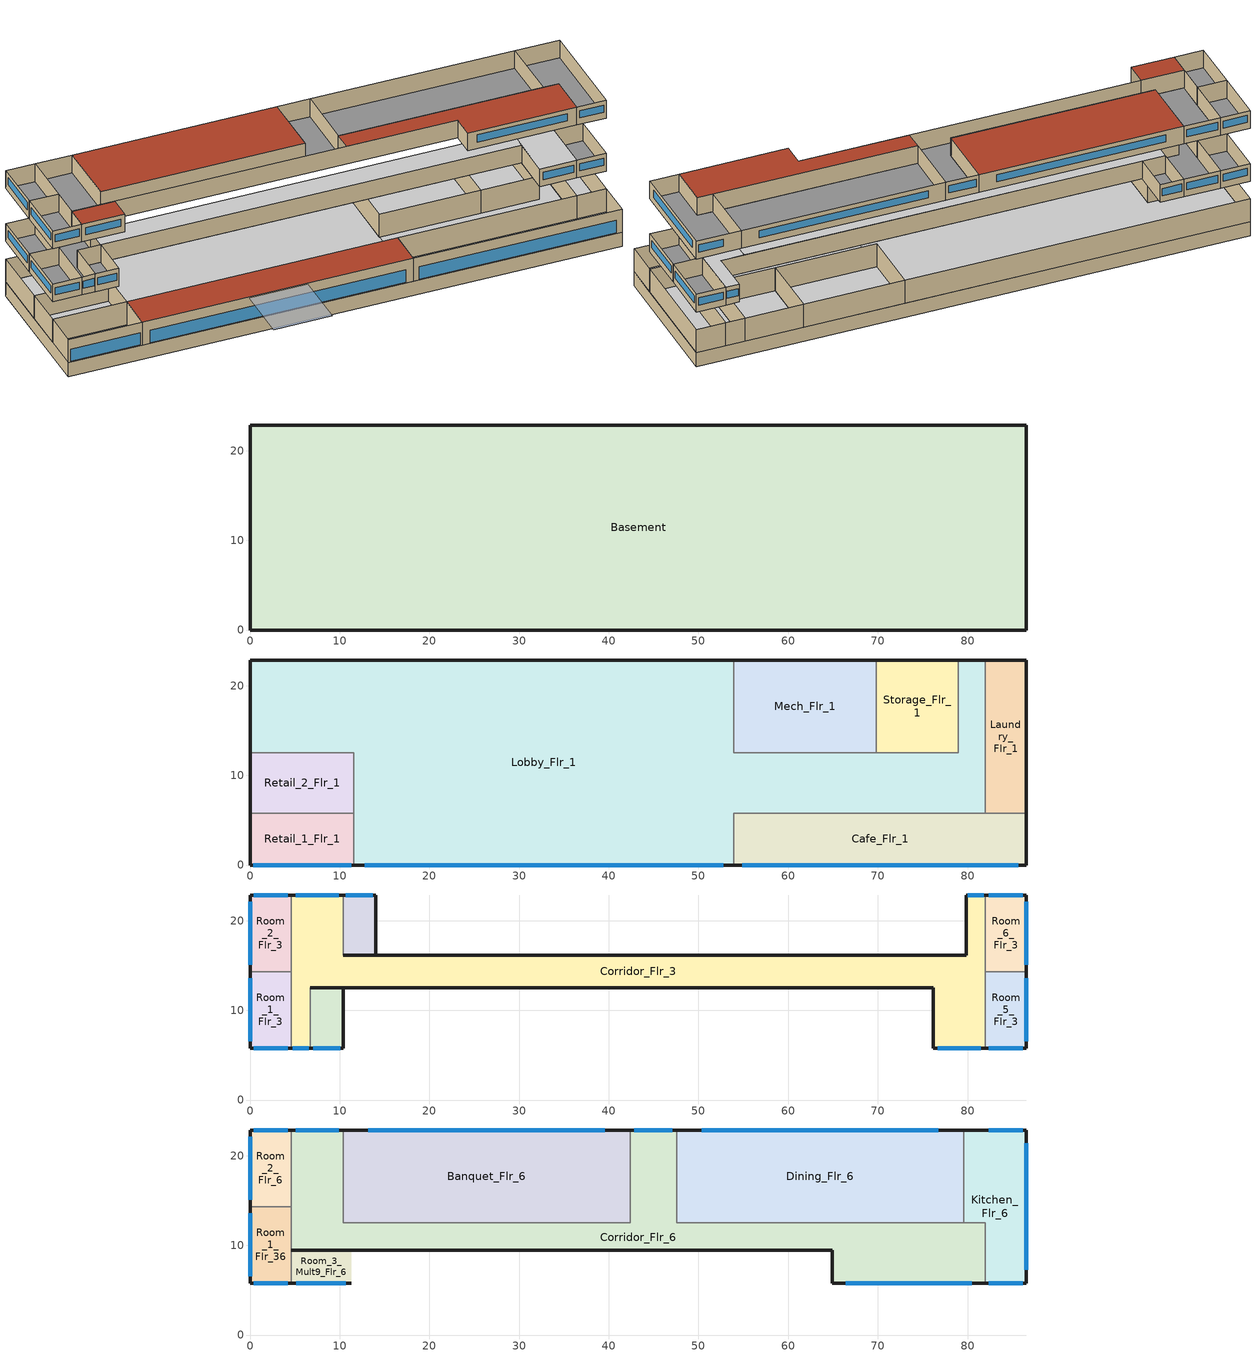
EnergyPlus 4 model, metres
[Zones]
Basement
 floor ground (GROUND_FLOOR): 86.56,22.86 86.56,0 0,0 0,22.86 z-2.44
 wall ground (EXT_WALL): 86.56,0 86.56,22.86 0,22.86 0,0 86.56,0 z-2.44:0
 ceiling to Retail_2_Flr_1 (ADJ_CEILING): 0,12.5 0,5.79 11.58,5.79 11.58,12.5 z0
 ceiling to Mech_Flr_1 (ADJ_CEILING): 53.95,22.86 53.95,12.5 69.8,12.5 69.8,22.86 z0
 ceiling to Storage_Flr_1 (ADJ_CEILING): 69.8,22.86 69.8,12.5 78.94,12.5 78.94,22.86 z0
 ceiling to Laundry_Flr_1 (ADJ_CEILING): 81.99,22.86 81.99,5.79 86.56,5.79 86.56,22.86 z0
 ceiling to Cafe_Flr_1 (ADJ_CEILING): 53.95,5.79 53.95,0 86.56,0 86.56,5.79 z0
 ceiling to Lobby_Flr_1 (ADJ_CEILING): 0,22.86 0,12.5 11.58,12.5 11.58,0 53.95,0 53.95,22.86 z0; 53.95,12.5 53.95,5.79 81.99,5.79 81.99,22.86 78.94,22.86 78.94,12.5 z0
Mech_Flr_1
 floor to Basement (ADJ_CEILING): 69.8,22.86 69.8,12.5 53.95,12.5 53.95,22.86 z0
 wall outside (EXT_WALL): 69.8,22.86 53.95,22.86 z0:3.96
 wall to Storage_Flr_1 (ADJ_WALL): 69.8,12.5 69.8,22.86 z0:3.96
 wall to Lobby_Flr_1 (ADJ_WALL): 53.95,22.86 53.95,12.5 69.8,12.5 z0:3.96
Retail_1_Flr_1
 floor to Basement (ADJ_CEILING): 11.58,5.79 11.58,0 0,0 0,5.79 z0
 wall outside (EXT_WALL): 0,5.79 0,0 11.58,0 z0:3.96
 wall to Lobby_Flr_1 (ADJ_WALL): 11.58,0 11.58,5.79 z0:3.96
 wall to Retail_2_Flr_1 (ADJ_WALL): 11.58,5.79 0,5.79 z0:3.96
 window (EXT_WINDOW1): 0.33,0 11.25,0 z0.15:2.29
Retail_2_Flr_1
 floor to Basement (ADJ_CEILING): 11.58,12.5 11.58,5.79 0,5.79 0,12.5 z0
 wall outside (EXT_WALL): 0,12.5 0,5.79 z0:3.96
 wall to Lobby_Flr_1 (ADJ_WALL): 11.58,5.79 11.58,12.5 0,12.5 z0:3.96
 wall to Retail_1_Flr_1 (ADJ_WALL): 0,5.79 11.58,5.79 z0:3.96
Storage_Flr_1
 floor to Basement (ADJ_CEILING): 78.94,22.86 78.94,12.5 69.8,12.5 69.8,22.86 z0
 wall outside (EXT_WALL): 78.94,22.86 69.8,22.86 z0:3.96
 wall to Lobby_Flr_1 (ADJ_WALL): 69.8,12.5 78.94,12.5 78.94,22.86 z0:3.96
 wall to Mech_Flr_1 (ADJ_WALL): 69.8,22.86 69.8,12.5 z0:3.96
Lobby_Flr_1
 floor to Basement (ADJ_CEILING): 53.95,22.86 53.95,0 11.58,0 11.58,12.5 0,12.5 0,22.86 z0; 81.99,22.86 81.99,5.79 53.95,5.79 53.95,12.5 78.94,12.5 78.94,22.86 z0
 wall outside (EXT_WALL): 53.95,22.86 0,22.86 0,12.5 / 11.58,0 53.95,0 / 81.99,22.86 78.94,22.86 z0:3.96
 wall to Mech_Flr_1 (ADJ_WALL): 69.8,12.5 53.95,12.5 53.95,22.86 z0:3.96
 wall to Cafe_Flr_1 (ADJ_WALL): 53.95,0 53.95,5.79 81.99,5.79 z0:3.96
 wall to Retail_2_Flr_1 (ADJ_WALL): 0,12.5 11.58,12.5 11.58,5.79 z0:3.96
 wall to Retail_1_Flr_1 (ADJ_WALL): 11.58,5.79 11.58,0 z0:3.96
 wall to Laundry_Flr_1 (ADJ_WALL): 81.99,5.79 81.99,22.86 z0:3.96
 wall to Storage_Flr_1 (ADJ_WALL): 78.94,22.86 78.94,12.5 69.8,12.5 z0:3.96
 window (EXT_WINDOW1): 12.79,0 52.74,0 z0.15:2.29
 roof outside (EXT_ROOF): 11.58,5.79 11.58,0 53.95,0 53.95,5.79 z3.96
Cafe_Flr_1
 floor to Basement (ADJ_CEILING): 86.56,5.79 86.56,0 53.95,0 53.95,5.79 z0
 wall outside (EXT_WALL): 53.95,0 86.56,0 86.56,5.79 z0:3.96
 wall to Lobby_Flr_1 (ADJ_WALL): 81.99,5.79 53.95,5.79 53.95,0 z0:3.96
 wall to Laundry_Flr_1 (ADJ_WALL): 86.56,5.79 81.99,5.79 z0:3.96
 window (EXT_WINDOW1): 54.88,0 85.63,0 z0.15:2.29
Laundry_Flr_1
 floor to Basement (ADJ_CEILING): 86.56,22.86 86.56,5.79 81.99,5.79 81.99,22.86 z0
 wall outside (EXT_WALL): 86.56,5.79 86.56,22.86 81.99,22.86 z0:3.96
 wall to Cafe_Flr_1 (ADJ_WALL): 81.99,5.79 86.56,5.79 z0:3.96
 wall to Lobby_Flr_1 (ADJ_WALL): 81.99,22.86 81.99,5.79 z0:3.96
Room_4_Mult19_Flr_3
 floor othersidecoefficients (ADJ_CEILING): 14.02,22.86 14.02,16.15 10.36,16.15 10.36,22.86 z7.01
 wall outside (EXT_WALL): 14.02,22.86 10.36,22.86 z7.01:10.06
 wall othersidecoefficients (ADJ_WALL): 14.02,16.15 14.02,22.86 z7.01:10.06
 wall inside (ADJ_WALL): 10.36,16.15 14.02,16.15 z7.01:10.06
 wall to Corridor_Flr_3 (ADJ_WALL): 10.36,22.86 10.36,16.15 z7.01:10.06
 window (EXT_WINDOW1): 13.7,22.86 10.68,22.86 z8.11:9.33
Room_6_Flr_3
 floor othersidecoefficients (ADJ_CEILING): 86.56,22.86 86.56,14.33 81.99,14.33 81.99,22.86 z7.01
 wall outside (EXT_WALL): 86.56,14.33 86.56,22.86 81.99,22.86 z7.01:10.06
 wall to Room_5_Flr_3 (ADJ_WALL): 81.99,14.33 86.56,14.33 z7.01:10.06
 wall to Corridor_Flr_3 (ADJ_WALL): 81.99,22.86 81.99,14.33 z7.01:10.06
 window (EXT_WINDOW1): 86.56,15.07 86.56,22.11 / 86.16,22.86 82.39,22.86 z8.11:9.33
Room_3_Mult19_Flr_3
 floor othersidecoefficients (ADJ_CEILING): 10.36,12.5 10.36,5.79 6.71,5.79 6.71,12.5 z7.01
 wall outside (EXT_WALL): 6.71,5.79 10.36,5.79 z7.01:10.06
 wall othersidecoefficients (ADJ_WALL): 10.36,5.79 10.36,12.5 z7.01:10.06
 wall inside (ADJ_WALL): 10.36,12.5 6.71,12.5 z7.01:10.06
 wall to Corridor_Flr_3 (ADJ_WALL): 6.71,12.5 6.71,5.79 z7.01:10.06
 window (EXT_WINDOW1): 7.03,5.79 10.04,5.79 z8.11:9.33
Room_5_Flr_3
 floor othersidecoefficients (ADJ_CEILING): 86.56,14.33 86.56,5.79 81.99,5.79 81.99,14.33 z7.01
 wall outside (EXT_WALL): 81.99,5.79 86.56,5.79 86.56,14.33 z7.01:10.06
 wall to Room_6_Flr_3 (ADJ_WALL): 86.56,14.33 81.99,14.33 z7.01:10.06
 wall to Corridor_Flr_3 (ADJ_WALL): 81.99,14.33 81.99,5.79 z7.01:10.06
 window (EXT_WINDOW1): 86.56,6.54 86.56,13.58 / 82.39,5.79 86.16,5.79 z8.11:9.33
Room_2_Flr_3
 floor othersidecoefficients (ADJ_CEILING): 4.57,22.86 4.57,14.33 0,14.33 0,22.86 z7.01
 wall outside (EXT_WALL): 4.57,22.86 0,22.86 0,14.33 z7.01:10.06
 wall to Corridor_Flr_3 (ADJ_WALL): 4.57,14.33 4.57,22.86 z7.01:10.06
 wall to Room_1_Flr_3 (ADJ_WALL): 0,14.33 4.57,14.33 z7.01:10.06
 window (EXT_WINDOW1): 4.17,22.86 0.4,22.86 / 0,22.11 0,15.07 z8.11:9.33
Room_1_Flr_3
 floor othersidecoefficients (ADJ_CEILING): 4.57,14.33 4.57,5.79 0,5.79 0,14.33 z7.01
 wall outside (EXT_WALL): 0,14.33 0,5.79 4.57,5.79 z7.01:10.06
 wall to Corridor_Flr_3 (ADJ_WALL): 4.57,5.79 4.57,14.33 z7.01:10.06
 wall to Room_2_Flr_3 (ADJ_WALL): 4.57,14.33 0,14.33 z7.01:10.06
 window (EXT_WINDOW1): 0,13.58 0,6.54 / 0.4,5.79 4.17,5.79 z8.11:9.33
Corridor_Flr_3
 floor othersidecoefficients (ADJ_CEILING): 10.36,22.86 10.36,12.5 6.71,12.5 6.71,5.79 4.57,5.79 4.57,22.86 z7.01; 76.2,16.15 76.2,12.5 10.36,12.5 10.36,16.15 z7.01; 81.99,22.86 81.99,5.79 76.2,5.79 76.2,16.15 79.86,16.15 79.86,22.86 z7.01
 wall outside (EXT_WALL): 10.36,22.86 4.57,22.86 / 4.57,5.79 6.71,5.79 / 81.99,22.86 79.86,22.86 / 76.2,5.79 81.99,5.79 z7.01:10.06
 wall to Room_4_Mult19_Flr_3 (ADJ_WALL): 10.36,16.15 10.36,22.86 z7.01:10.06
 wall othersidecoefficients (ADJ_WALL): 79.86,22.86 79.86,16.15 10.36,16.15 / 6.71,12.5 76.2,12.5 76.2,5.79 z7.01:10.06
 wall to Room_3_Mult19_Flr_3 (ADJ_WALL): 6.71,5.79 6.71,12.5 z7.01:10.06
 wall to Room_5_Flr_3 (ADJ_WALL): 81.99,5.79 81.99,14.33 z7.01:10.06
 wall to Room_1_Flr_3 (ADJ_WALL): 4.57,14.33 4.57,5.79 z7.01:10.06
 wall to Room_6_Flr_3 (ADJ_WALL): 81.99,14.33 81.99,22.86 z7.01:10.06
 wall to Room_2_Flr_3 (ADJ_WALL): 4.57,22.86 4.57,14.33 z7.01:10.06
 window (EXT_WINDOW1): 9.86,22.86 5.08,22.86 / 4.76,5.79 6.52,5.79 / 81.81,22.86 80.04,22.86 / 76.71,5.79 81.48,5.79 z8.11:9.33
 ceiling othersidecoefficients (ADJ_CEILING): 10.36,16.15 10.36,12.5 76.2,12.5 76.2,16.15 z10.06; 79.86,22.86 79.86,16.15 76.2,16.15 76.2,5.79 81.99,5.79 81.99,22.86 z10.06
Kitchen_Flr_6
 floor othersidecoefficients (ADJ_CEILING): 86.56,22.86 86.56,5.79 81.99,5.79 81.99,12.5 79.55,12.5 79.55,22.86 z16.15
 wall outside (EXT_WALL): 81.99,5.79 86.56,5.79 86.56,22.86 79.55,22.86 z16.15:19.2
 wall to Corridor_Flr_6 (ADJ_WALL): 81.99,12.5 81.99,5.79 z16.15:19.2
 wall inside (ADJ_WALL): 79.55,12.5 81.99,12.5 z16.15:19.2
 wall to Dining_Flr_6 (ADJ_WALL): 79.55,22.86 79.55,12.5 z16.15:19.2
 window (EXT_WINDOW1): 82.39,5.79 86.16,5.79 / 86.56,7.29 86.56,21.37 / 86.16,22.86 82.39,22.86 z17.26:18.48
Room_3_Mult9_Flr_6
 floor othersidecoefficients (ADJ_CEILING): 11.28,9.45 11.28,5.79 4.57,5.79 4.57,9.45 z16.15
 wall outside (EXT_WALL): 4.57,5.79 11.28,5.79 z16.15:19.2
 wall inside (ADJ_WALL): 11.28,9.45 4.57,9.45 4.57,5.79 z16.15:19.2
 window (EXT_WINDOW1): 5.16,5.79 10.69,5.79 z17.26:18.48
 roof outside (EXT_ROOF): 4.57,9.45 4.57,5.79 11.28,5.79 11.28,9.45 z19.2
Room_1_Flr_36
 floor othersidecoefficients (ADJ_CEILING): 4.57,14.33 4.57,5.79 0,5.79 0,14.33 z16.15
 wall outside (EXT_WALL): 0,14.33 0,5.79 4.57,5.79 z16.15:19.2
 wall inside (ADJ_WALL): 4.57,5.79 4.57,14.33 z16.15:19.2
 wall to Room_2_Flr_6 (ADJ_WALL): 4.57,14.33 0,14.33 z16.15:19.2
 window (EXT_WINDOW1): 0.4,5.79 4.17,5.79 / 0,13.58 0,6.54 z17.26:18.48
Banquet_Flr_6
 floor othersidecoefficients (ADJ_CEILING): 42.37,22.86 42.37,12.5 10.36,12.5 10.36,22.86 z16.15
 wall outside (EXT_WALL): 42.37,22.86 10.36,22.86 z16.15:19.2
 wall to Corridor_Flr_6 (ADJ_WALL): 10.36,22.86 10.36,12.5 42.37,12.5 z16.15:19.2
 window (EXT_WINDOW1): 39.57,22.86 13.16,22.86 z17.26:18.48
 roof outside (EXT_ROOF): 10.36,22.86 10.36,12.5 42.37,12.5 42.37,22.86 z19.2
Room_2_Flr_6
 floor othersidecoefficients (ADJ_CEILING): 4.57,22.86 4.57,14.33 0,14.33 0,22.86 z16.15
 wall outside (EXT_WALL): 4.57,22.86 0,22.86 0,14.33 z16.15:19.2
 wall inside (ADJ_WALL): 4.57,14.33 4.57,22.86 z16.15:19.2
 wall to Room_1_Flr_36 (ADJ_WALL): 0,14.33 4.57,14.33 z16.15:19.2
 window (EXT_WINDOW1): 4.17,22.86 0.4,22.86 / 0,22.11 0,15.07 z17.26:18.48
Corridor_Flr_6
 floor othersidecoefficients (ADJ_CEILING): 81.99,12.5 81.99,5.79 64.92,5.79 64.92,9.45 4.57,9.45 4.57,22.86 10.36,22.86 10.36,12.5 42.37,12.5 42.37,22.86 47.55,22.86 47.55,12.5 z16.15
 wall outside (EXT_WALL): 10.36,22.86 4.57,22.86 / 47.55,22.86 42.37,22.86 / 64.92,5.79 81.99,5.79 z16.15:19.2
 wall to Banquet_Flr_6 (ADJ_WALL): 42.37,22.86 42.37,12.5 10.36,12.5 10.36,22.86 z16.15:19.2
 wall othersidecoefficients (ADJ_WALL): 4.57,9.45 64.92,9.45 64.92,5.79 z16.15:19.2
 wall to Dining_Flr_6 (ADJ_WALL): 47.55,12.5 47.55,22.86 z16.15:19.2
 wall inside (ADJ_WALL): 4.57,22.86 4.57,9.45 / 81.99,12.5 47.55,12.5 z16.15:19.2
 wall to Kitchen_Flr_6 (ADJ_WALL): 81.99,5.79 81.99,12.5 z16.15:19.2
 window (EXT_WINDOW1): 9.86,22.86 5.08,22.86 / 47.09,22.86 42.82,22.86 / 66.42,5.79 80.5,5.79 z17.26:18.48
 roof outside (EXT_ROOF): 47.55,12.5 47.55,9.45 64.92,9.45 64.92,5.79 81.99,5.79 81.99,12.5 z19.2
Dining_Flr_6
 floor othersidecoefficients (ADJ_CEILING): 79.55,22.86 79.55,12.5 47.55,12.5 47.55,22.86 z16.15
 wall outside (EXT_WALL): 79.55,22.86 47.55,22.86 z16.15:19.2
 wall to Kitchen_Flr_6 (ADJ_WALL): 79.55,12.5 79.55,22.86 z16.15:19.2
 wall inside (ADJ_WALL): 47.55,12.5 79.55,12.5 z16.15:19.2
 wall to Corridor_Flr_6 (ADJ_WALL): 47.55,22.86 47.55,12.5 z16.15:19.2
 window (EXT_WINDOW1): 76.75,22.86 50.35,22.86 z17.26:18.48
shading: 28.19,0 28.19,-9.14 37.34,-9.14 37.34,0 z3.96
[Building]
TRNSYS17: North Axis {deg}=0; Terrain=City; Loads Convergence Tolerance Value=0; Temperature Convergence Tolerance Value {deltaC}=0; Solar Distribution=FullInteriorAndExterior; Maximum Number of Warmup Days=0
[Site:Location]
LocationName=not used; Latitude {deg}=0; Longitude {deg}=0; TimeZone {hr}=0; Elevation {m}=0
[Construction]
GROUND_FLOOR; EXT_WALL; EXT_ROOF; ADJ_WALL; ADJ_CEILING; EXT_WINDOW1: 
[SurfaceProperty:OtherSideCoefficients]
BOUNDARY=IDENTICAL; BOUNDARY=INPUT 1*TBOUNDARY; BOUNDARY=INPUT 1*TGROUND; BOUNDARY=20; BOUNDARY=15
[Zone]
Room_4_Mult19_Flr_3: 1, 76, BuildingSurface:Detailed, 1, Ceiling, ADJ_CEILING, Room_4_Mult19_Flr_3, OtherSideCoefficients, BOUNDARY=IDENTICAL, NoSun, NoWind, 0, 4, 10.363, 22.86, 10.056, 10.363, 16.154, 10.056, 14.021, 16.154, 10.056, 14.021, 22.86, 10.056
Kitchen_Flr_6: 1, 1, BuildingSurface:Detailed, 7, Roof, EXT_ROOF, Kitchen_Flr_6, Outdoors, SunExposed, WindExposed, AutoCalculate, 6, 79.553, 22.86, 19.2, 79.553, 12.497, 19.2, 81.991, 12.497, 19.2, 81.991, 5.791, 19.2, 86.563, 5.791, 19.2, 86.563, 22.86, 19.2
Mech_Flr_1: 1, 1, BuildingSurface:Detailed, 15, Ceiling, ADJ_CEILING, Mech_Flr_1, OtherSideCoefficients, BOUNDARY=IDENTICAL, NoSun, NoWind, 0, 4, 53.95, 22.86, 3.9624, 53.95, 12.497, 3.9624, 69.799, 12.497, 3.9624, 69.799, 22.86, 3.9624
Room_3_Mult9_Flr_6: 1, 9, BuildingSurface:Detailed, 21, Wall, ADJ_WALL, Room_3_Mult9_Flr_6, OtherSideCoefficients, BOUNDARY=IDENTICAL, NoSun, NoWind, 0, 4, 11.278, 5.791, 19.2, 11.278, 5.791, 16.152, 11.278, 9.449, 16.152, 11.278, 9.449, 19.2
Room_1_Flr_36: 1, 1, BuildingSurface:Detailed, 27, Roof, EXT_ROOF, Room_1_Flr_36, Outdoors, SunExposed, WindExposed, AutoCalculate, 4, 0, 14.326, 19.2, 0, 5.791, 19.2, 4.572, 5.791, 19.2, 4.572, 14.326, 19.2
Banquet_Flr_6: 1, 1, BuildingSurface:Detailed, 33, Wall, ADJ_WALL, Banquet_Flr_6, Zone, Corridor_Flr_6, NoSun, NoWind, AutoCalculate, 4, 42.367, 12.497, 19.2, 42.367, 12.497, 16.152, 42.367, 22.86, 16.152, 42.367, 22.86, 19.2
Retail_1_Flr_1: 1, 1, BuildingSurface:Detailed, 39, Roof, EXT_ROOF, Retail_1_Flr_1, Outdoors, SunExposed, WindExposed, 0, 4, 0, 5.791, 3.9624, 0, 0, 3.9624, 11.582, 0, 3.9624, 11.582, 5.791, 3.9624
Room_2_Flr_6: 1, 1, BuildingSurface:Detailed, 45, Roof, EXT_ROOF, Room_2_Flr_6, Outdoors, SunExposed, WindExposed, AutoCalculate, 4, 0, 22.86, 19.2, 0, 14.326, 19.2, 4.572, 14.326, 19.2, 4.572, 22.86, 19.2
Room_6_Flr_3: 1, 4, BuildingSurface:Detailed, 51, Ceiling, ADJ_CEILING, Room_6_Flr_3, OtherSideCoefficients, BOUNDARY=IDENTICAL, NoSun, NoWind, 0, 4, 81.991, 22.86, 10.056, 81.991, 14.326, 10.056, 86.563, 14.326, 10.056, 86.563, 22.86, 10.056
Retail_2_Flr_1: 1, 1, BuildingSurface:Detailed, 57, Ceiling, ADJ_CEILING, Retail_2_Flr_1, OtherSideCoefficients, BOUNDARY=IDENTICAL, NoSun, NoWind, 0, 4, 0, 12.497, 3.9624, 0, 5.791, 3.9624, 11.582, 5.791, 3.9624, 11.582, 12.497, 3.9624
Room_3_Mult19_Flr_3: 1, 76, BuildingSurface:Detailed, 63, Ceiling, ADJ_CEILING, Room_3_Mult19_Flr_3, OtherSideCoefficients, BOUNDARY=IDENTICAL, NoSun, NoWind, 0, 4, 6.706, 12.497, 10.056, 6.706, 5.791, 10.056, 10.363, 5.791, 10.056, 10.363, 12.497, 10.056
Corridor_Flr_6: 1, 1, BuildingSurface:Detailed, 69, Roof, EXT_ROOF, Corridor_Flr_6, Outdoors, SunExposed, WindExposed, AutoCalculate, 8, 4.572, 22.86, 19.2, 4.572, 9.449, 19.2, 47.549, 9.449, 19.2, 47.549, 22.86, 19.2, 42.367, 22.86, 19.2, 42.367, 12.497, 19.2, 10.363, 12.497, 19.2, 10.363, 22.86, 19.2
Room_5_Flr_3: 1, 4, BuildingSurface:Detailed, 84, Ceiling, ADJ_CEILING, Room_5_Flr_3, OtherSideCoefficients, BOUNDARY=IDENTICAL, NoSun, NoWind, 0, 4, 81.991, 14.326, 10.056, 81.991, 5.791, 10.056, 86.563, 5.791, 10.056, 86.563, 14.326, 10.056
Basement: 1, 1, BuildingSurface:Detailed, 90, Ceiling, ADJ_CEILING, Basement, Zone, Retail_1_Flr_1, NoSun, NoWind, AutoCalculate, 4, 0, 5.791, 0, 0, 0, 0, 11.582, 0, 0, 11.582, 5.791, 0
Storage_Flr_1: 1, 1, BuildingSurface:Detailed, 103, Ceiling, ADJ_CEILING, Storage_Flr_1, OtherSideCoefficients, BOUNDARY=IDENTICAL, NoSun, NoWind, 0, 4, 69.799, 22.86, 3.9624, 69.799, 12.497, 3.9624, 78.943, 12.497, 3.9624, 78.943, 22.86, 3.9624
Lobby_Flr_1: 1, 1, BuildingSurface:Detailed, 109, Ceiling, ADJ_CEILING, Lobby_Flr_1, OtherSideCoefficients, BOUNDARY=IDENTICAL, NoSun, NoWind, 0, 10, 0, 22.86, 3.9624, 0, 12.497, 3.9624, 11.582, 12.497, 3.9624, 11.582, 5.791, 3.9624, 81.991, 5.791, 3.9624, 81.991, 22.86, 3.9624, 78.943, 22.86, 3.9624, 78.943, 12.497, 3.9624, 53.95, 12.497, 3.9624, 53.95, 22.86, 3.9624
Room_2_Flr_3: 1, 4, BuildingSurface:Detailed, 127, Ceiling, ADJ_CEILING, Room_2_Flr_3, OtherSideCoefficients, BOUNDARY=IDENTICAL, NoSun, NoWind, 0, 4, 0, 22.86, 10.056, 0, 14.326, 10.056, 4.572, 14.326, 10.056, 4.572, 22.86, 10.056
Cafe_Flr_1: 1, 1, BuildingSurface:Detailed, 133, Roof, EXT_ROOF, Cafe_Flr_1, Outdoors, SunExposed, WindExposed, AutoCalculate, 4, 53.95, 5.791, 3.9624, 53.95, 0, 3.9624, 86.563, 0, 3.9624, 86.563, 5.791, 3.9624
Room_1_Flr_3: 1, 4, BuildingSurface:Detailed, 140, Ceiling, ADJ_CEILING, Room_1_Flr_3, OtherSideCoefficients, BOUNDARY=IDENTICAL, NoSun, NoWind, 0, 4, 0, 14.326, 10.056, 0, 5.791, 10.056, 4.572, 5.791, 10.056, 4.572, 14.326, 10.056
Corridor_Flr_3: 1, 4, BuildingSurface:Detailed, 146, Ceiling, ADJ_CEILING, Corridor_Flr_3, OtherSideCoefficients, BOUNDARY=IDENTICAL, NoSun, NoWind, 0, 6, 4.572, 22.86, 10.056, 4.572, 5.791, 10.056, 6.706, 5.791, 10.056, 6.706, 12.497, 10.056, 10.363, 12.497, 10.056, 10.363, 22.86, 10.056
Laundry_Flr_1: 1, 1, BuildingSurface:Detailed, 166, Ceiling, ADJ_CEILING, Laundry_Flr_1, OtherSideCoefficients, BOUNDARY=IDENTICAL, NoSun, NoWind, 0, 4, 81.991, 22.86, 3.9624, 81.991, 5.791, 3.9624, 86.563, 5.791, 3.9624, 86.563, 22.86, 3.9624
Dining_Flr_6: 1, 1, BuildingSurface:Detailed, 172, Roof, EXT_ROOF, Dining_Flr_6, Outdoors, SunExposed, WindExposed, AutoCalculate, 4, 47.549, 22.86, 19.2, 47.549, 12.497, 19.2, 79.553, 12.497, 19.2, 79.553, 22.86, 19.2
